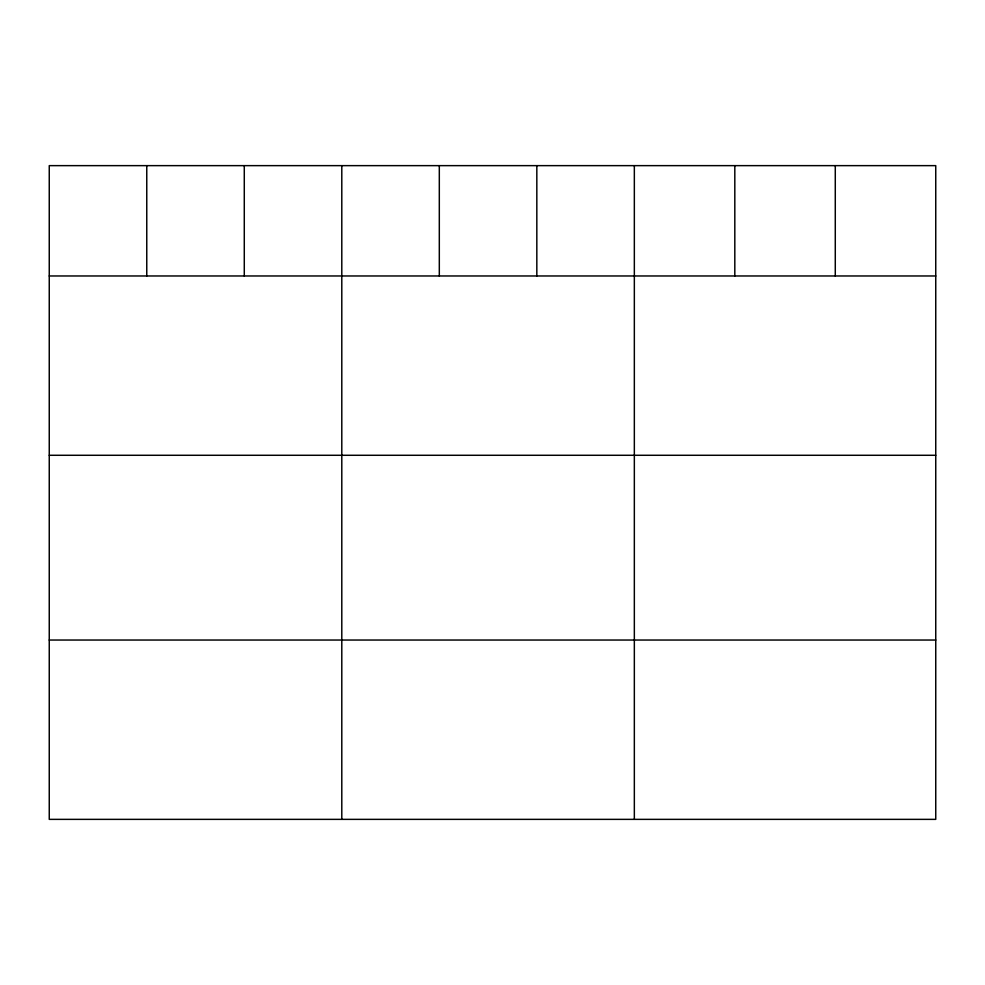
<?xml version="1.0" encoding="UTF-8"?>
<svg xmlns="http://www.w3.org/2000/svg" width="985" height="985" viewBox="0 0 985 985"><rect width="100%" height="100%" fill="white"/><g stroke="black" fill="none" stroke-linecap="round" stroke-linejoin="round"><path stroke-width="1.48" d="M935.75 275.972L935.75 819.36L49.25 819.36L49.25 165.64L935.75 165.64L935.75 275.972L49.25 275.972M49.25 455.279L935.75 455.279M49.25 640.041L935.75 640.041M835.28 165.64L835.28 275.972M734.81 165.64L734.81 275.972M634.34 165.64L634.34 819.36M536.825 165.64L536.825 275.972M439.31 165.64L439.31 275.972M341.795 165.64L341.795 819.36M244.28 165.64L244.28 275.972M146.765 165.64L146.765 275.972"/></g></svg>
